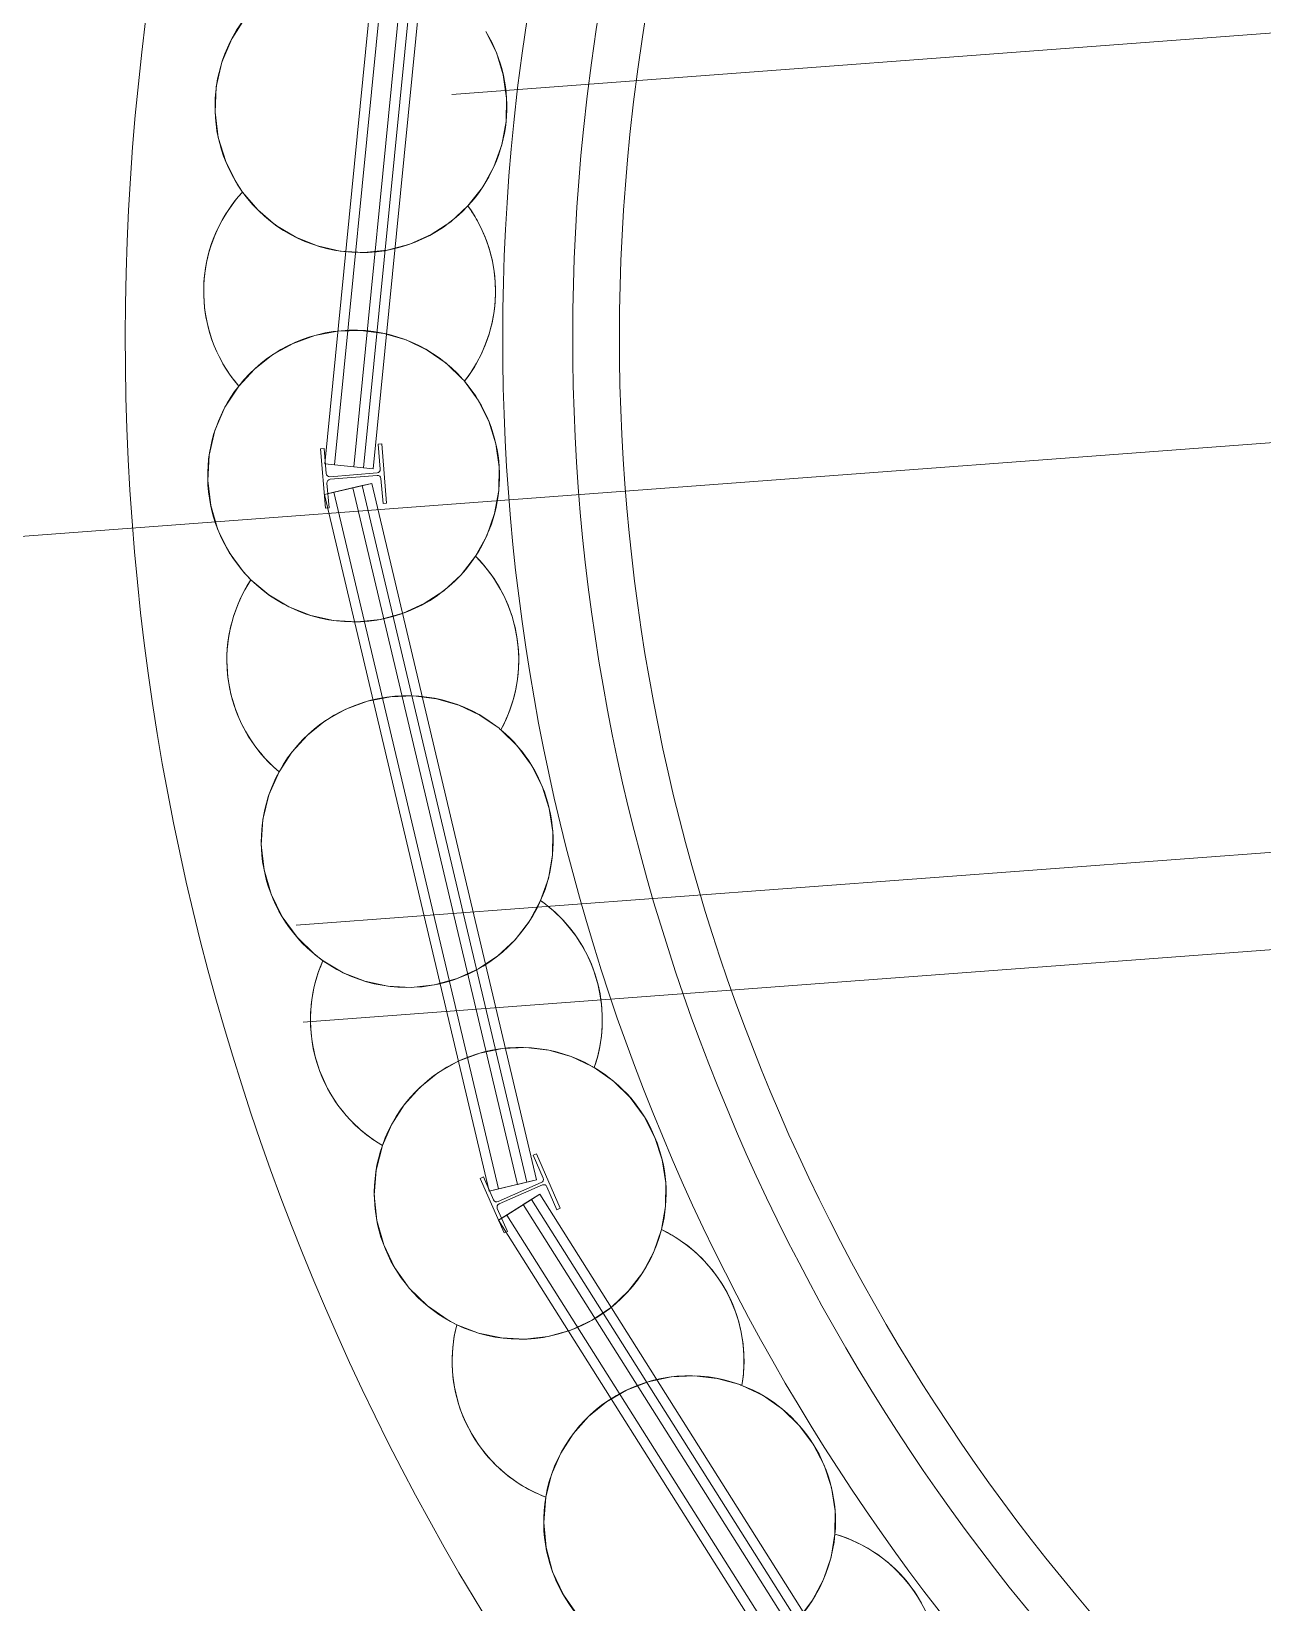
# Model space of a CAD drawing. Header units: metres. Extents: x 1753726 to 1755216, y 5920592 to 5921703.
# Drawn here: x 1754029.504 to 1754032.668, y 5920865.063 to 5920869.101 of the extents above; entities that cross this region are included whole.
import ezdxf

# ---------------------------------------------------------------- set-up
doc = ezdxf.new("R2010")
doc.units = ezdxf.units.M
doc.linetypes.add('CENTER', pattern=[50.8, 31.75, -6.35, 6.35, -6.35])
doc.linetypes.add('HIDDEN2', pattern=[4.7625, 3.175, -1.5875])
for name, color, linetype, lineweight in [('A-WALL-____-OTLN', 2, 'Continuous', 9), ('P-PIPE-____-CNTR', 1, 'CENTER', 9), ('P-PIPE-____-OTLN', 6, 'HIDDEN2', 18), ('S-BEAM-____-OTLN', 7, 'Continuous', 9), ('S-FNDN-____-OTLN', 7, 'Continuous', 9)]:
    doc.layers.add(name, color=color, linetype=linetype, lineweight=lineweight)

# ---------------------------------------------------------------- blocks, each defined once
blk = doc.blocks.new('308492-ARUP-TUTB-MOD-0001_rvt-1-X-ARUP-GL-HERNE_BAY_ALIGNMENT')
at = {"layer": 'P-PIPE-____-CNTR'}
blk.add_line((1753859.1339, 5920855.0449), (1754033.8282, 5920868.1295), dxfattribs=at)
blk.add_line((1753859.1339, 5920855.0449), (1754033.8282, 5920868.1295), dxfattribs=at)
at = {"layer": 'P-PIPE-____-OTLN'}
for p, q in [((1754033.7497, 5920869.1766), (1753859.0555, 5920856.092)), ((1753859.2124, 5920853.9978), (1754033.9066, 5920867.0824)), ((1753859.231, 5920853.7485), (1754033.9253, 5920866.8331))]:
    blk.add_line(p, q, dxfattribs=at)
blk = doc.blocks.new('Arup_Beam_Steel I Section_UC_AU1 - 150UC30-4478136-X-ARUP-GL-HERNE_BAY_ALIGNMENT')
at = {"layer": 'S-BEAM-____-OTLN'}
for p, q in [((1754030.8013, 5920866.2164), (1754030.7927, 5920866.2127)), ((1754030.7927, 5920866.2127), (1754030.8013, 5920866.2164)), ((1754030.7927, 5920866.2127), (1754030.8185, 5920866.1538)), ((1754030.8185, 5920866.1538), (1754030.7927, 5920866.2127)), ((1754030.8628, 5920866.0763), (1754030.8013, 5920866.2164)), ((1754030.8013, 5920866.2164), (1754030.8628, 5920866.0763)), ((1754030.6652, 5920866.1567), (1754030.6566, 5920866.153)), ((1754030.6566, 5920866.153), (1754030.6652, 5920866.1567)), ((1754030.6566, 5920866.153), (1754030.7181, 5920866.0129)), ((1754030.7181, 5920866.0129), (1754030.6566, 5920866.153)), ((1754030.6911, 5920866.0979), (1754030.6652, 5920866.1567)), ((1754030.6652, 5920866.1567), (1754030.6911, 5920866.0979)), ((1754030.814, 5920866.142), (1754030.7028, 5920866.0933)), ((1754030.7028, 5920866.0933), (1754030.814, 5920866.142)), ((1754030.7054, 5920866.0872), (1754030.8166, 5920866.136)), ((1754030.8166, 5920866.136), (1754030.7054, 5920866.0872)), ((1754030.8283, 5920866.1314), (1754030.8542, 5920866.0725)), ((1754030.8542, 5920866.0725), (1754030.8283, 5920866.1314)), ((1754030.7267, 5920866.0166), (1754030.7009, 5920866.0755)), ((1754030.7009, 5920866.0755), (1754030.7267, 5920866.0166)), ((1754030.8542, 5920866.0725), (1754030.8628, 5920866.0763)), ((1754030.8628, 5920866.0763), (1754030.8542, 5920866.0725)), ((1754030.7181, 5920866.0129), (1754030.7267, 5920866.0166)), ((1754030.7267, 5920866.0166), (1754030.7181, 5920866.0129))]:
    blk.add_line(p, q, dxfattribs=at)
for centre, major_axis, start_param, end_param in [((1754030.8104, 5920866.1502), (-0.00854, 0.0025), 2.268877, 3.839673), ((1754030.8104, 5920866.1502), (-0.00854, 0.0025), 2.268877, 3.839673), ((1754030.8202, 5920866.1279), (-0.00613, 0.00645), 4.365498, 5.936295), ((1754030.8202, 5920866.1279), (-0.00613, 0.00645), 4.365498, 5.936295), ((1754030.6992, 5920866.1014), (-0.00657, 0.006), 1.152957, 2.723753), ((1754030.6992, 5920866.1014), (-0.00657, 0.006), 1.152957, 2.723753), ((1754030.709, 5920866.0791), (-0.00875, 0.00165), 5.311772, 6.882568), ((1754030.709, 5920866.0791), (-0.00875, 0.00165), 5.311772, 6.882568)]:
    blk.add_ellipse(centre, major_axis=major_axis, ratio=1, start_param=start_param, end_param=end_param, dxfattribs=at)
blk = doc.blocks.new('Arup_Beam_Steel I Section_UC_AU1 - 150UC30-4478137-X-ARUP-GL-HERNE_BAY_ALIGNMENT')
at = {"layer": 'S-BEAM-____-OTLN'}
for p, q in [((1754030.2558, 5920868.0289), (1754030.2464, 5920868.0281)), ((1754030.2464, 5920868.0281), (1754030.2558, 5920868.0289)), ((1754030.2464, 5920868.0281), (1754030.2591, 5920867.8756)), ((1754030.2591, 5920867.8756), (1754030.2464, 5920868.0281)), ((1754030.2611, 5920867.9648), (1754030.2558, 5920868.0289)), ((1754030.2558, 5920868.0289), (1754030.2611, 5920867.9648)), ((1754030.4039, 5920868.0412), (1754030.3945, 5920868.0404)), ((1754030.3945, 5920868.0404), (1754030.4039, 5920868.0412)), ((1754030.3945, 5920868.0404), (1754030.3998, 5920867.9763)), ((1754030.3998, 5920867.9763), (1754030.3945, 5920868.0404)), ((1754030.4165, 5920867.8887), (1754030.4039, 5920868.0412)), ((1754030.4039, 5920868.0412), (1754030.4165, 5920867.8887)), ((1754030.3917, 5920867.9667), (1754030.2707, 5920867.9567)), ((1754030.2707, 5920867.9567), (1754030.3917, 5920867.9667)), ((1754030.2713, 5920867.9501), (1754030.3922, 5920867.9601)), ((1754030.3922, 5920867.9601), (1754030.2713, 5920867.9501)), ((1754030.4018, 5920867.952), (1754030.4072, 5920867.8879)), ((1754030.4072, 5920867.8879), (1754030.4018, 5920867.952)), ((1754030.2684, 5920867.8764), (1754030.2631, 5920867.9405)), ((1754030.2631, 5920867.9405), (1754030.2684, 5920867.8764)), ((1754030.2591, 5920867.8756), (1754030.2684, 5920867.8764)), ((1754030.2684, 5920867.8764), (1754030.2591, 5920867.8756)), ((1754030.4072, 5920867.8879), (1754030.4165, 5920867.8887)), ((1754030.4165, 5920867.8887), (1754030.4072, 5920867.8879))]:
    blk.add_line(p, q, dxfattribs=at)
for centre, major_axis, start_param, end_param in [((1754030.27, 5920867.9656), (-0.00037, 0.00889), 1.612133, 3.182929), ((1754030.27, 5920867.9656), (-0.00037, 0.00889), 1.612133, 3.182929), ((1754030.272, 5920867.9412), (-0.0024, 0.00857), 6.092698, 7.663495), ((1754030.272, 5920867.9412), (-0.0024, 0.00857), 6.092698, 7.663495), ((1754030.391, 5920867.9756), (0.00889, 0.00037), 4.753726, 6.324522), ((1754030.391, 5920867.9756), (0.00889, 0.00037), 4.753726, 6.324522), ((1754030.393, 5920867.9513), (0.00889, 0.00037), 0.041337, 1.612133), ((1754030.393, 5920867.9513), (0.00889, 0.00037), 0.041337, 1.612133)]:
    blk.add_ellipse(centre, major_axis=major_axis, ratio=1, start_param=start_param, end_param=end_param, dxfattribs=at)
blk = doc.blocks.new('308492-ARUP-STTW-MOD-0300_rvt-1-X-ARUP-GL-HERNE_BAY_ALIGNMENT')
at = {"layer": 'A-WALL-____-OTLN'}
for p, q in [((1754030.4389, 5920869.8208), (1754030.2577, 5920867.9897)), ((1754030.2577, 5920867.9897), (1754030.4389, 5920869.8208)), ((1754030.4638, 5920869.8183), (1754030.2826, 5920867.9872)), ((1754030.3323, 5920867.9823), (1754030.5135, 5920869.8134)), ((1754030.5135, 5920869.8134), (1754030.3323, 5920867.9823)), ((1754030.3572, 5920867.9799), (1754030.5384, 5920869.8109)), ((1754030.3821, 5920867.9774), (1754030.5633, 5920869.8085)), ((1754030.5633, 5920869.8085), (1754030.3821, 5920867.9774)), ((1754030.3821, 5920867.9774), (1754030.5633, 5920869.8085)), ((1754030.5633, 5920869.8085), (1754030.3821, 5920867.9774)), ((1754030.3821, 5920867.9774), (1754030.2577, 5920867.9897)), ((1754030.2826, 5920867.9872), (1754030.2577, 5920867.9897)), ((1754030.2826, 5920867.9872), (1754030.3572, 5920867.9799)), ((1754030.3821, 5920867.9774), (1754030.3323, 5920867.9823)), ((1754030.3323, 5920867.9823), (1754030.3821, 5920867.9774)), ((1754030.3821, 5920867.9774), (1754030.3572, 5920867.9799)), ((1754030.2566, 5920867.911), (1754030.3782, 5920867.9397)), ((1754030.2566, 5920867.911), (1754030.2809, 5920867.9167)), ((1754030.2566, 5920867.911), (1754030.6797, 5920866.1203)), ((1754030.6797, 5920866.1203), (1754030.2566, 5920867.911)), ((1754030.2809, 5920867.9167), (1754030.3539, 5920867.934)), ((1754030.2809, 5920867.9167), (1754030.7041, 5920866.126)), ((1754030.3296, 5920867.9282), (1754030.3782, 5920867.9397)), ((1754030.3296, 5920867.9282), (1754030.3782, 5920867.9397)), ((1754030.7527, 5920866.1375), (1754030.3296, 5920867.9282)), ((1754030.3296, 5920867.9282), (1754030.7527, 5920866.1375)), ((1754030.3539, 5920867.934), (1754030.3782, 5920867.9397)), ((1754030.7771, 5920866.1433), (1754030.3539, 5920867.934)), ((1754030.8014, 5920866.149), (1754030.3782, 5920867.9397)), ((1754030.3782, 5920867.9397), (1754030.8014, 5920866.149)), ((1754030.8014, 5920866.149), (1754030.3782, 5920867.9397)), ((1754030.3782, 5920867.9397), (1754030.8014, 5920866.149)), ((1754030.8014, 5920866.149), (1754030.6797, 5920866.1203)), ((1754030.7041, 5920866.126), (1754030.7771, 5920866.1433)), ((1754030.8014, 5920866.149), (1754030.7527, 5920866.1375)), ((1754030.7527, 5920866.1375), (1754030.8014, 5920866.149)), ((1754030.8014, 5920866.149), (1754030.7771, 5920866.1433)), ((1754030.7041, 5920866.126), (1754030.6797, 5920866.1203)), ((1754030.7043, 5920866.0454), (1754030.81, 5920866.1121)), ((1754030.7254, 5920866.0588), (1754030.7888, 5920866.0988)), ((1754030.7677, 5920866.0855), (1754030.81, 5920866.1121)), ((1754030.7677, 5920866.0855), (1754030.81, 5920866.1121)), ((1754030.7888, 5920866.0988), (1754030.81, 5920866.1121)), ((1754031.7705, 5920864.5425), (1754030.7888, 5920866.0988)), ((1754031.7916, 5920864.5559), (1754030.81, 5920866.1121)), ((1754030.81, 5920866.1121), (1754031.7916, 5920864.5559)), ((1754031.7916, 5920864.5559), (1754030.81, 5920866.1121)), ((1754030.81, 5920866.1121), (1754031.7916, 5920864.5559)), ((1754030.7043, 5920866.0454), (1754030.7254, 5920866.0588)), ((1754030.7254, 5920866.0588), (1754031.7071, 5920864.5025)), ((1754031.7494, 5920864.5292), (1754030.7677, 5920866.0855)), ((1754030.7677, 5920866.0855), (1754031.7494, 5920864.5292)), ((1754030.7043, 5920866.0454), (1754031.6859, 5920864.4892)), ((1754031.6859, 5920864.4892), (1754030.7043, 5920866.0454))]:
    blk.add_line(p, q, dxfattribs=at)
at = {"layer": 'S-BEAM-____-OTLN'}
for radius, start, end in [(5.355, 354.1279, 174.1279), (5.355, 354.1279, 174.1279), (5.355, 354.1279, 174.1279), (5.355, 354.1279, 174.1279), (5.055, 354.1279, 174.1279), (5.055, 354.1279, 174.1279), (5.055, 354.1279, 174.1279), (5.055, 354.1279, 174.1279), (5.355, 174.1279, 354.1279), (5.355, 174.1279, 354.1279), (5.355, 174.1279, 354.1279), (5.355, 174.1279, 354.1279), (5.055, 174.1279, 354.1279), (5.055, 174.1279, 354.1279), (5.055, 174.1279, 354.1279), (5.055, 174.1279, 354.1279)]:
    blk.add_arc((1754036.0701, 5920868.3196), radius, start, end, dxfattribs=at)
at = {"layer": 'S-FNDN-____-OTLN', "flags": 128}
for points in [[(1754030.0324, 5920868.709), (1754030.0028, 5920868.767), (1754029.9837, 5920868.8291), (1754029.9756, 5920868.8936), (1754029.9787, 5920868.9586), (1754029.9931, 5920869.022), (1754030.0182, 5920869.082), (1754030.0532, 5920869.1368), (1754030.0972, 5920869.1846)], [(1754030.0972, 5920869.1846), (1754030.0532, 5920869.1368), (1754030.0182, 5920869.082), (1754029.9931, 5920869.022), (1754029.9787, 5920868.9586), (1754029.9756, 5920868.8936), (1754029.9837, 5920868.8291), (1754030.0028, 5920868.767), (1754030.0324, 5920868.709)], [(1754030.6715, 5920869.1014), (1754030.6984, 5920869.0474), (1754030.7163, 5920868.9897), (1754030.7246, 5920868.9299), (1754030.7233, 5920868.8695), (1754030.7123, 5920868.8101), (1754030.6919, 5920868.7533), (1754030.6627, 5920868.7004), (1754030.6253, 5920868.653)], [(1754030.6253, 5920868.653), (1754030.6627, 5920868.7004), (1754030.6919, 5920868.7533), (1754030.7123, 5920868.8101), (1754030.7233, 5920868.8695), (1754030.7246, 5920868.9299), (1754030.7163, 5920868.9897), (1754030.6984, 5920869.0474), (1754030.6715, 5920869.1014)], [(1754030.0463, 5920868.6883), (1754030.0391, 5920868.6986), (1754030.0324, 5920868.709)], [(1754030.0324, 5920868.709), (1754030.0391, 5920868.6986), (1754030.0463, 5920868.6883)], [(1754030.6253, 5920868.653), (1754030.581, 5920868.6122), (1754030.5307, 5920868.5791), (1754030.4757, 5920868.5545), (1754030.4175, 5920868.5389), (1754030.3575, 5920868.533), (1754030.2974, 5920868.5366), (1754030.2386, 5920868.5499), (1754030.1827, 5920868.5724), (1754030.1312, 5920868.6036), (1754030.0853, 5920868.6426), (1754030.0463, 5920868.6883)], [(1754030.0463, 5920868.6883), (1754030.0853, 5920868.6426), (1754030.1312, 5920868.6036), (1754030.1827, 5920868.5724), (1754030.2386, 5920868.5499), (1754030.2974, 5920868.5366), (1754030.3575, 5920868.533), (1754030.4175, 5920868.5389), (1754030.4757, 5920868.5545), (1754030.5307, 5920868.5791), (1754030.581, 5920868.6122), (1754030.6253, 5920868.653)], [(1754030.0363, 5920868.1897), (1754030.0768, 5920868.2336), (1754030.1237, 5920868.2706), (1754030.1758, 5920868.2996), (1754030.2319, 5920868.3199), (1754030.2905, 5920868.3312), (1754030.3502, 5920868.3329), (1754030.4094, 5920868.3252), (1754030.4666, 5920868.3082), (1754030.5204, 5920868.2824), (1754030.5694, 5920868.2483), (1754030.6124, 5920868.2069)], [(1754030.6124, 5920868.2069), (1754030.5694, 5920868.2483), (1754030.5204, 5920868.2824), (1754030.4666, 5920868.3082), (1754030.4094, 5920868.3252), (1754030.3502, 5920868.3329), (1754030.2905, 5920868.3312), (1754030.2319, 5920868.3199), (1754030.1758, 5920868.2996), (1754030.1237, 5920868.2706), (1754030.0768, 5920868.2336), (1754030.0363, 5920868.1897)], [(1754030.0506, 5920867.7099), (1754030.0119, 5920867.7622), (1754029.9828, 5920867.8204), (1754029.9642, 5920867.8827), (1754029.9566, 5920867.9473), (1754029.9604, 5920868.0122), (1754029.9752, 5920868.0755), (1754030.0008, 5920868.1353), (1754030.0363, 5920868.1897)], [(1754030.0363, 5920868.1897), (1754030.0008, 5920868.1353), (1754029.9752, 5920868.0755), (1754029.9604, 5920868.0122), (1754029.9566, 5920867.9473), (1754029.9642, 5920867.8827), (1754029.9828, 5920867.8204), (1754030.0119, 5920867.7622), (1754030.0506, 5920867.7099)], [(1754030.6164, 5920868.2022), (1754030.6518, 5920868.1533), (1754030.679, 5920868.0993), (1754030.6971, 5920868.0417), (1754030.7057, 5920867.982), (1754030.7047, 5920867.9216), (1754030.6939, 5920867.8621), (1754030.6738, 5920867.8052), (1754030.6447, 5920867.7523)], [(1754030.6447, 5920867.7523), (1754030.6738, 5920867.8052), (1754030.6939, 5920867.8621), (1754030.7047, 5920867.9216), (1754030.7057, 5920867.982), (1754030.6971, 5920868.0417), (1754030.679, 5920868.0993), (1754030.6518, 5920868.1533), (1754030.6164, 5920868.2022)], [(1754030.6447, 5920867.7523), (1754030.6077, 5920867.7048), (1754030.5635, 5920867.6638), (1754030.5133, 5920867.6305), (1754030.4585, 5920867.6056), (1754030.4003, 5920867.5898), (1754030.3404, 5920867.5835), (1754030.2802, 5920867.5869), (1754030.2214, 5920867.5999), (1754030.1654, 5920867.6222), (1754030.1137, 5920867.6531), (1754030.0678, 5920867.6918)], [(1754030.0678, 5920867.6918), (1754030.1137, 5920867.6531), (1754030.1654, 5920867.6222), (1754030.2214, 5920867.5999), (1754030.2802, 5920867.5869), (1754030.3404, 5920867.5835), (1754030.4003, 5920867.5898), (1754030.4585, 5920867.6056), (1754030.5133, 5920867.6305), (1754030.5635, 5920867.6638), (1754030.6077, 5920867.7048), (1754030.6447, 5920867.7523)], [(1754030.0678, 5920867.6918), (1754030.059, 5920867.7007), (1754030.0506, 5920867.7099)], [(1754030.0506, 5920867.7099), (1754030.059, 5920867.7007), (1754030.0678, 5920867.6918)], [(1754030.14, 5920867.1984), (1754030.1727, 5920867.2483), (1754030.2128, 5920867.2925), (1754030.2595, 5920867.3297), (1754030.3115, 5920867.359), (1754030.3675, 5920867.3797), (1754030.426, 5920867.3913), (1754030.4856, 5920867.3934), (1754030.5449, 5920867.3861), (1754030.6022, 5920867.3694), (1754030.6561, 5920867.3439), (1754030.7053, 5920867.3101)], [(1754030.7053, 5920867.3101), (1754030.6561, 5920867.3439), (1754030.6022, 5920867.3694), (1754030.5449, 5920867.3861), (1754030.4856, 5920867.3934), (1754030.426, 5920867.3913), (1754030.3675, 5920867.3797), (1754030.3115, 5920867.359), (1754030.2595, 5920867.3297), (1754030.2128, 5920867.2925), (1754030.1727, 5920867.2483), (1754030.14, 5920867.1984)], [(1754030.7101, 5920867.3061), (1754030.7531, 5920867.2638), (1754030.7888, 5920867.215), (1754030.8161, 5920867.1612), (1754030.8345, 5920867.1036), (1754030.8434, 5920867.0439), (1754030.8425, 5920866.9835), (1754030.832, 5920866.924), (1754030.8121, 5920866.867)], [(1754030.8121, 5920866.867), (1754030.832, 5920866.924), (1754030.8425, 5920866.9835), (1754030.8434, 5920867.0439), (1754030.8345, 5920867.1036), (1754030.8161, 5920867.1612), (1754030.7888, 5920867.215), (1754030.7531, 5920867.2638), (1754030.7101, 5920867.3061)], [(1754030.233, 5920866.7275), (1754030.1863, 5920866.7727), (1754030.148, 5920866.8252), (1754030.1194, 5920866.8836), (1754030.1013, 5920866.9461), (1754030.0943, 5920867.0107), (1754030.0985, 5920867.0756), (1754030.1139, 5920867.1388), (1754030.14, 5920867.1984)], [(1754030.14, 5920867.1984), (1754030.1139, 5920867.1388), (1754030.0985, 5920867.0756), (1754030.0943, 5920867.0107), (1754030.1013, 5920866.9461), (1754030.1194, 5920866.8836), (1754030.148, 5920866.8252), (1754030.1863, 5920866.7727), (1754030.233, 5920866.7275)], [(1754030.8121, 5920866.867), (1754030.7834, 5920866.8141), (1754030.7465, 5920866.7664), (1754030.7026, 5920866.7252), (1754030.6525, 5920866.6917), (1754030.5978, 5920866.6665), (1754030.5397, 5920866.6505), (1754030.4798, 5920866.6439), (1754030.4196, 5920866.6471), (1754030.3608, 5920866.6598), (1754030.3047, 5920866.6818), (1754030.2529, 5920866.7124)], [(1754030.2529, 5920866.7124), (1754030.3047, 5920866.6818), (1754030.3608, 5920866.6598), (1754030.4196, 5920866.6471), (1754030.4798, 5920866.6439), (1754030.5397, 5920866.6505), (1754030.5978, 5920866.6665), (1754030.6525, 5920866.6917), (1754030.7026, 5920866.7252), (1754030.7465, 5920866.7664), (1754030.7834, 5920866.8141), (1754030.8121, 5920866.867)], [(1754030.2529, 5920866.7124), (1754030.2429, 5920866.7198), (1754030.233, 5920866.7275)], [(1754030.233, 5920866.7275), (1754030.2429, 5920866.7198), (1754030.2529, 5920866.7124)], [(1754030.4054, 5920866.2376), (1754030.4294, 5920866.2923), (1754030.4618, 5920866.3424), (1754030.5017, 5920866.3868), (1754030.5481, 5920866.4243), (1754030.5999, 5920866.4539), (1754030.6558, 5920866.475), (1754030.7142, 5920866.4869), (1754030.7739, 5920866.4894), (1754030.8332, 5920866.4824), (1754030.8906, 5920866.4661), (1754030.9447, 5920866.4408)], [(1754030.9447, 5920866.4408), (1754030.8906, 5920866.4661), (1754030.8332, 5920866.4824), (1754030.7739, 5920866.4894), (1754030.7142, 5920866.4869), (1754030.6558, 5920866.475), (1754030.5999, 5920866.4539), (1754030.5481, 5920866.4243), (1754030.5017, 5920866.3868), (1754030.4618, 5920866.3424), (1754030.4294, 5920866.2923), (1754030.4054, 5920866.2376)], [(1754030.9501, 5920866.4377), (1754030.9994, 5920866.403), (1754031.0426, 5920866.3608), (1754031.0785, 5920866.3122), (1754031.106, 5920866.2584), (1754031.1246, 5920866.201), (1754031.1337, 5920866.1413), (1754031.1332, 5920866.0809), (1754031.1229, 5920866.0214)], [(1754031.1229, 5920866.0214), (1754031.1332, 5920866.0809), (1754031.1337, 5920866.1413), (1754031.1246, 5920866.201), (1754031.106, 5920866.2584), (1754031.0785, 5920866.3122), (1754031.0426, 5920866.3608), (1754030.9994, 5920866.403), (1754030.9501, 5920866.4377)], [(1754030.5747, 5920865.7884), (1754030.5211, 5920865.8253), (1754030.4747, 5920865.8709), (1754030.4369, 5920865.9238), (1754030.4088, 5920865.9824), (1754030.3912, 5920866.045), (1754030.3847, 5920866.1097), (1754030.3895, 5920866.1745), (1754030.4054, 5920866.2376)], [(1754030.4054, 5920866.2376), (1754030.3895, 5920866.1745), (1754030.3847, 5920866.1097), (1754030.3912, 5920866.045), (1754030.4088, 5920865.9824), (1754030.4369, 5920865.9238), (1754030.4747, 5920865.8709), (1754030.5211, 5920865.8253), (1754030.5747, 5920865.7884)], [(1754031.1229, 5920866.0214), (1754031.1033, 5920865.9644), (1754031.0748, 5920865.9113), (1754031.0382, 5920865.8635), (1754030.9944, 5920865.8222), (1754030.9445, 5920865.7883), (1754030.8899, 5920865.763), (1754030.8319, 5920865.7466), (1754030.772, 5920865.7398), (1754030.7118, 5920865.7427), (1754030.6529, 5920865.7552), (1754030.5968, 5920865.7769)], [(1754030.5968, 5920865.7769), (1754030.6529, 5920865.7552), (1754030.7118, 5920865.7427), (1754030.772, 5920865.7398), (1754030.8319, 5920865.7466), (1754030.8899, 5920865.763), (1754030.9445, 5920865.7883), (1754030.9944, 5920865.8222), (1754031.0382, 5920865.8635), (1754031.0748, 5920865.9113), (1754031.1033, 5920865.9644), (1754031.1229, 5920866.0214)], [(1754030.5968, 5920865.7769), (1754030.5857, 5920865.7825), (1754030.5747, 5920865.7884)], [(1754030.5747, 5920865.7884), (1754030.5857, 5920865.7825), (1754030.5968, 5920865.7769)], [(1754030.8254, 5920865.3336), (1754030.84, 5920865.3915), (1754030.8637, 5920865.4463), (1754030.8958, 5920865.4966), (1754030.9354, 5920865.5412), (1754030.9816, 5920865.579), (1754031.0332, 5920865.6089), (1754031.089, 5920865.6303), (1754031.1474, 5920865.6426), (1754031.207, 5920865.6455), (1754031.2663, 5920865.6388), (1754031.3238, 5920865.6228)], [(1754031.3238, 5920865.6228), (1754031.2663, 5920865.6388), (1754031.207, 5920865.6455), (1754031.1474, 5920865.6426), (1754031.089, 5920865.6303), (1754031.0332, 5920865.6089), (1754030.9816, 5920865.579), (1754030.9354, 5920865.5412), (1754030.8958, 5920865.4966), (1754030.8637, 5920865.4463), (1754030.84, 5920865.3915), (1754030.8254, 5920865.3336)], [(1754031.3296, 5920865.6207), (1754031.384, 5920865.5945), (1754031.4336, 5920865.56), (1754031.4769, 5920865.5179), (1754031.513, 5920865.4695), (1754031.5408, 5920865.4159), (1754031.5596, 5920865.3585), (1754031.569, 5920865.2988), (1754031.5687, 5920865.2384)], [(1754031.5687, 5920865.2384), (1754031.569, 5920865.2988), (1754031.5596, 5920865.3585), (1754031.5408, 5920865.4159), (1754031.513, 5920865.4695), (1754031.4769, 5920865.5179), (1754031.4336, 5920865.56), (1754031.384, 5920865.5945), (1754031.3296, 5920865.6207)], [(1754031.0663, 5920864.9184), (1754031.0074, 5920864.946), (1754030.9541, 5920864.9833), (1754030.9081, 5920865.0292), (1754030.8707, 5920865.0824), (1754030.8431, 5920865.1413), (1754030.826, 5920865.2041), (1754030.8201, 5920865.2688), (1754030.8254, 5920865.3336)], [(1754030.8254, 5920865.3336), (1754030.8201, 5920865.2688), (1754030.826, 5920865.2041), (1754030.8431, 5920865.1413), (1754030.8707, 5920865.0824), (1754030.9081, 5920865.0292), (1754030.9541, 5920864.9833), (1754031.0074, 5920864.946), (1754031.0663, 5920864.9184)], [(1754031.5687, 5920865.2384), (1754031.5587, 5920865.179), (1754031.5393, 5920865.122), (1754031.5111, 5920865.0688), (1754031.4747, 5920865.0208), (1754031.431, 5920864.9792), (1754031.3813, 5920864.9452), (1754031.3268, 5920864.9196), (1754031.2689, 5920864.903), (1754031.209, 5920864.8959), (1754031.1489, 5920864.8985), (1754031.09, 5920864.9107)], [(1754031.09, 5920864.9107), (1754031.1489, 5920864.8985), (1754031.209, 5920864.8959), (1754031.2689, 5920864.903), (1754031.3268, 5920864.9196), (1754031.3813, 5920864.9452), (1754031.431, 5920864.9792), (1754031.4747, 5920865.0208), (1754031.5111, 5920865.0688), (1754031.5393, 5920865.122), (1754031.5587, 5920865.179), (1754031.5687, 5920865.2384)]]:
    blk.add_lwpolyline(points, dxfattribs=at)
at = {"layer": 'S-FNDN-____-OTLN'}
for centre, radius, start, end in [((1754036.0701, 5920868.3196), 6.325, 354.12789, 174.12789), ((1754036.0701, 5920868.3196), 6.325, 354.12789, 174.12789), ((1754036.0701, 5920868.3196), 5.175, 354.1279, 174.1279), ((1754036.0701, 5920868.3196), 5.175, 354.1279, 174.1279), ((1754030.3503, 5920868.9079), 0.375, 132.4396, 215.8162), ((1754030.3503, 5920868.9079), 0.375, 132.4396, 215.8162), ((1754030.3503, 5920868.9079), 0.375, 317.1764, 31.0794), ((1754030.3503, 5920868.9079), 0.375, 317.1764, 31.0794), ((1754036.0701, 5920868.3196), 6.325, 174.12789, 354.12789), ((1754036.0701, 5920868.3196), 6.325, 174.12789, 354.12789), ((1754036.0701, 5920868.3196), 5.175, 174.1279, 354.1279), ((1754036.0701, 5920868.3196), 5.175, 174.1279, 354.1279), ((1754030.3212, 5920868.4335), 0.375, 137.1764, 220.5531), ((1754030.3212, 5920868.4335), 0.375, 137.1764, 220.5531), ((1754030.3212, 5920868.4335), 0.375, 137.1764, 208.8647), ((1754030.3503, 5920868.9079), 0.375, 215.8162, 317.1764), ((1754030.3212, 5920868.4335), 0.375, 321.9133, 35.8162), ((1754030.3212, 5920868.4335), 0.375, 321.9133, 35.8162), ((1754030.3212, 5920868.4335), 0.375, 28.8647, 35.8162), ((1754030.3212, 5920868.4335), 0.375, 321.9133, 28.8647), ((1754030.3212, 5920868.4335), 0.375, 321.9133, 28.8647), ((1754030.3315, 5920867.9584), 0.375, 41.4963, 141.9133), ((1754030.3212, 5920868.4335), 0.375, 208.8647, 220.5531), ((1754030.3212, 5920868.4335), 0.375, 208.8647, 220.5531), ((1754030.3315, 5920867.9584), 0.375, 141.9133, 225.2899), ((1754030.3315, 5920867.9584), 0.375, 141.9133, 225.2899), ((1754030.3315, 5920867.9584), 0.375, 40.5531, 41.4963), ((1754030.3315, 5920867.9584), 0.375, 40.5531, 41.4963), ((1754030.3315, 5920867.9584), 0.375, 326.6501, 40.5531), ((1754030.3315, 5920867.9584), 0.375, 225.2899, 326.6501), ((1754030.3315, 5920867.9584), 0.375, 225.2899, 326.6501), ((1754030.3809, 5920867.4857), 0.375, 331.3869, 45.2899), ((1754030.3809, 5920867.4857), 0.375, 331.3869, 45.2899), ((1754030.3809, 5920867.4857), 0.375, 38.3384, 45.2899), ((1754030.3809, 5920867.4857), 0.375, 331.3869, 38.3384), ((1754030.3809, 5920867.4857), 0.375, 331.3869, 38.3384), ((1754030.3809, 5920867.4857), 0.375, 146.6501, 230.0267), ((1754030.3809, 5920867.4857), 0.375, 146.6501, 218.3384), ((1754030.4692, 5920867.0188), 0.375, 50.97, 151.3869), ((1754030.4692, 5920867.0188), 0.375, 50.0267, 50.97), ((1754030.4692, 5920867.0188), 0.375, 336.1238, 50.0267), ((1754030.4692, 5920867.0188), 0.375, 336.1238, 50.0267), ((1754030.3809, 5920867.4857), 0.375, 218.3384, 230.0267), ((1754030.4692, 5920867.0188), 0.375, 151.3869, 234.7636), ((1754030.4692, 5920867.0188), 0.375, 234.7636, 336.1238), ((1754030.4692, 5920867.0188), 0.375, 234.7636, 336.1238), ((1754030.5957, 5920866.5607), 0.375, 156.1238, 239.5004), ((1754030.7597, 5920866.1146), 0.375, 60.4437, 160.8606), ((1754030.7597, 5920866.1146), 0.375, 60.4437, 160.8606), ((1754030.7597, 5920866.1146), 0.375, 59.5004, 60.4437), ((1754030.7597, 5920866.1146), 0.375, 345.5975, 59.5004), ((1754030.7597, 5920866.1146), 0.375, 345.5975, 59.5004), ((1754030.5957, 5920866.5607), 0.375, 227.8121, 239.5004), ((1754030.7597, 5920866.1146), 0.375, 160.8606, 244.2373), ((1754030.7597, 5920866.1146), 0.375, 160.8606, 244.2373), ((1754030.9599, 5920865.6836), 0.375, 350.3343, 64.2373), ((1754030.9599, 5920865.6836), 0.375, 57.2858, 64.2373), ((1754030.9599, 5920865.6836), 0.375, 350.3343, 57.2858), ((1754030.9599, 5920865.6836), 0.375, 350.3343, 57.2858), ((1754030.9599, 5920865.6836), 0.375, 165.5975, 248.9741), ((1754031.195, 5920865.2706), 0.375, 69.9174, 170.3343), ((1754031.195, 5920865.2706), 0.375, 68.9741, 69.9174), ((1754031.195, 5920865.2706), 0.375, 355.0712, 68.9741), ((1754030.9599, 5920865.6836), 0.375, 237.2858, 248.9741), ((1754031.195, 5920865.2706), 0.375, 170.3343, 253.711), ((1754031.195, 5920865.2706), 0.375, 170.3343, 253.711), ((1754031.195, 5920865.2706), 0.375, 253.711, 355.0712), ((1754031.195, 5920865.2706), 0.375, 253.711, 355.0712), ((1754031.4635, 5920864.8785), 0.375, 359.808, 73.711), ((1754031.4635, 5920864.8785), 0.375, 66.7595, 73.711), ((1754031.4635, 5920864.8785), 0.375, 359.808, 66.7595)]:
    blk.add_arc(centre, radius, start, end, dxfattribs=at)
for centre, major_axis, start_param, end_param in [((1754030.3212, 5920868.4335), (0.2998, 0.2253), 1.749589, 3.000786), ((1754030.3503, 5920868.9079), (0.1118, 0.3579), 2.498665, 4.267734), ((1754030.3212, 5920868.4335), (0.2761, 0.2538), 6.043681, 6.165007), ((1754030.3315, 5920867.9584), (0.187, 0.3251), 5.958609, 7.711215), ((1754030.3315, 5920867.9584), (0.375, 0), 5.70112, 6.99097), ((1754030.3809, 5920867.4857), (0, 0.375), 5.381521, 5.502847), ((1754030.3809, 5920867.4857), (0.375, 0), 2.559527, 4.014724), ((1754030.3809, 5920867.4857), (-0.1655, 0.3365), 0.531676, 1.782873), ((1754030.4692, 5920867.0188), (-0.3394, 0.1595), 4.470486, 6.223092), ((1754030.4692, 5920867.0188), (-0.3394, 0.1595), 4.454023, 4.470486), ((1754030.3809, 5920867.4857), (0.375, 0), 3.810724, 4.014724), ((1754030.4692, 5920867.0188), (0.0564, 0.3707), 1.222403, 2.677599), ((1754030.5957, 5920866.5607), (0.1926, 0.3218), 4.917663, 6.207513), ((1754030.5957, 5920866.5607), (0.3056, 0.2174), 5.330765, 6.620615), ((1754030.5957, 5920866.5607), (0.1926, 0.3218), 6.086187, 6.207513), ((1754030.5957, 5920866.5607), (-0.0691, 0.3686), 5.361452, 5.482778), ((1754030.5957, 5920866.5607), (0.3217, 0.1927), 5.409412, 6.577935), ((1754030.5957, 5920866.5607), (0.3056, 0.2174), 5.330765, 6.499288), ((1754030.5957, 5920866.5607), (-0.2346, 0.2926), 0.478341, 1.933538), ((1754030.5957, 5920866.5607), (-0.2141, 0.3079), 0.546585, 1.797782), ((1754030.5957, 5920866.5607), (-0.2346, 0.2926), 0.478341, 1.729538), ((1754030.7597, 5920866.1146), (0.0986, 0.3618), 6.017026, 6.033489), ((1754030.5957, 5920866.5607), (0.375, 0), 3.976071, 4.180071), ((1754030.7597, 5920866.1146), (0.3697, 0.0627), 4.094868, 5.863937), ((1754030.7597, 5920866.1146), (-0.3635, 0.0921), 1.369327, 3.138396), ((1754030.9599, 5920865.6836), (-0.3656, 0.0836), 3.197717, 4.487567), ((1754030.9599, 5920865.6836), (-0.3656, 0.0836), 4.366241, 4.487567), ((1754030.9599, 5920865.6836), (-0.3425, 0.1528), 0.168315, 1.623512), ((1754030.9599, 5920865.6836), (-0.292, 0.2353), 0.426813, 1.67801), ((1754030.9599, 5920865.6836), (-0.3425, 0.1528), 0.168315, 1.419513), ((1754031.195, 5920865.2706), (0.3662, 0.0809), 1.002843, 2.755449), ((1754031.195, 5920865.2706), (0.3574, 0.1137), 0.895914, 0.912377), ((1754031.195, 5920865.2706), (-0.267, 0.2634), 3.834199, 5.124048), ((1754030.9599, 5920865.6836), (-0.37, 0.0609), 1.162822, 1.366821), ((1754031.4635, 5920864.8785), (0.1192, 0.3556), 5.032464, 6.322314), ((1754031.4635, 5920864.8785), (-0.2362, 0.2913), 5.196278, 5.317604), ((1754031.4635, 5920864.8785), (0.1192, 0.3556), 5.032464, 6.200988)]:
    blk.add_ellipse(centre, major_axis=major_axis, ratio=1, start_param=start_param, end_param=end_param, dxfattribs=at)
at = {"layer": 'S-BEAM-____-OTLN'}
for name in ['Arup_Beam_Steel I Section_UC_AU1 - 150UC30-4478137-X-ARUP-GL-HERNE_BAY_ALIGNMENT', 'Arup_Beam_Steel I Section_UC_AU1 - 150UC30-4478136-X-ARUP-GL-HERNE_BAY_ALIGNMENT']:
    blk.add_blockref(name, (0, 0), dxfattribs=at)

msp = doc.modelspace()

# ---------------------------------------------------------------- block references
for name in ['308492-ARUP-TUTB-MOD-0001_rvt-1-X-ARUP-GL-HERNE_BAY_ALIGNMENT', '308492-ARUP-STTW-MOD-0300_rvt-1-X-ARUP-GL-HERNE_BAY_ALIGNMENT']:
    msp.add_blockref(name, (0, 0))

doc.saveas('drawing.dxf')
